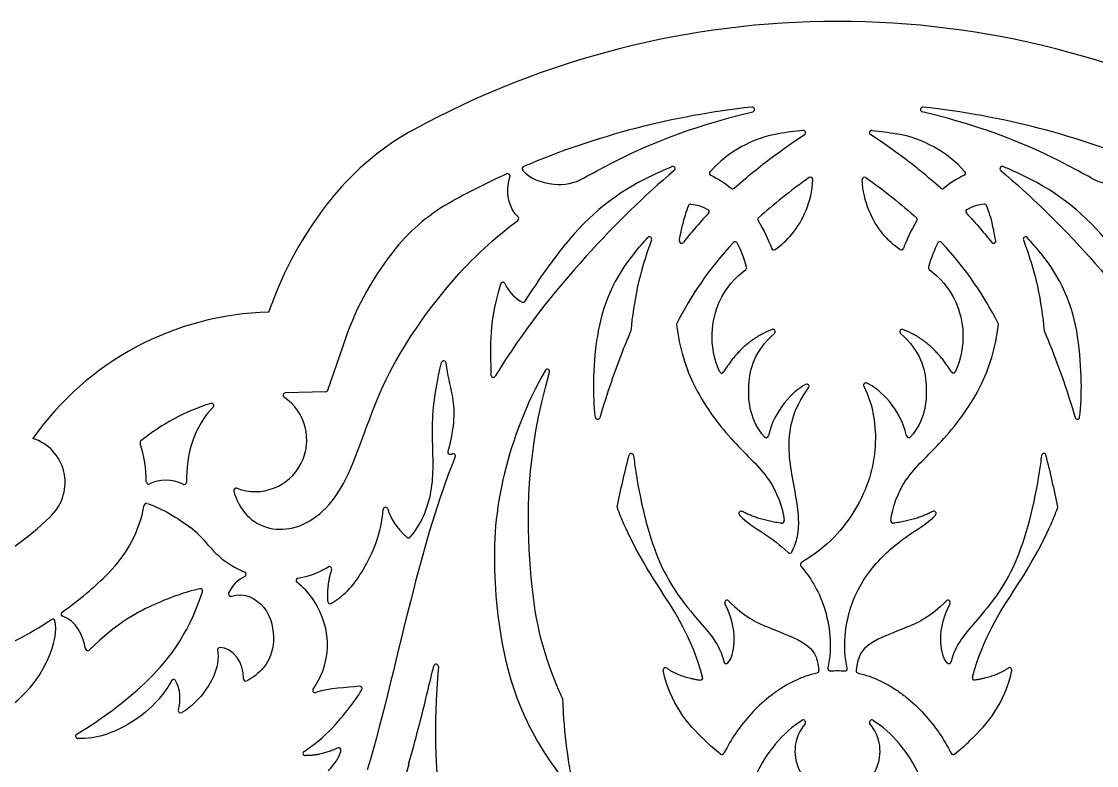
# Model space of a CAD drawing. Header units: millimetres. Extents: x -254 to 403, y -359 to 324.
# Drawn here: x -88.8 to 28.2, y -276.6 to -195.6 of the extents above; entities that cross this region are included whole.
import ezdxf

# ---------------------------------------------------------------- set-up
doc = ezdxf.new("R2010")
doc.units = ezdxf.units.MM
doc.header["$MEASUREMENT"] = 0
doc.layers.add('Layer 03', color=5, linetype='Continuous')

msp = doc.modelspace()

# ---------------------------------------------------------------- linework, layer by layer
at = {"layer": 'Layer 03'}
for p, q in [((-5.03, -208.92), (-3.59, -207.93)), ((5.03, -208.92), (3.59, -207.93)), ((-53.52, -230.13), (-55.46, -235.78)), ((-55.69, -235.94), (-60.07, -236.05))]:
    msp.add_line(p, q, dxfattribs=at)
for centre, radius, start, end in [((0, -291.76), 96.13, 90, 118.6156), ((0, -291.76), 96.13, 61.3844, 90), ((0, -291.76), 87.3, 96.119, 113.0281), ((-9.28, -205.21), 0.249, 283.6464, 96.119), ((9.28, -205.21), 0.249, 83.881, 256.3536), ((0, -291.76), 87.3, 66.9719, 83.881), ((-31.68, -233.7), 29.99, 118.6156, 140.841), ((-4.19, -220.67), 13.01, 99.9209, 138.0617), ((-3.73, -207.73), 0.249, 304.5235, 95.847), ((3.73, -207.73), 0.249, 84.153, 235.4765), ((4.19, -220.67), 13.01, 41.9383, 80.0791), ((-34.05, -211.65), 0.249, 113.0281, 218.922), ((-17.92, -211.65), 0.249, 310.3981, 113.1392), ((17.92, -211.65), 0.249, 66.8608, 229.6019), ((0, -291.76), 87.3, 114.3312, 118.6156), ((-35.86, -212.45), 0.249, 341.0261, 114.3312), ((-30.27, -207.96), 5.41, 263.8285, 299.2682), ((-8.96, -236.18), 26.3, 115.715, 141.5538), ((-13.68, -212.14), 0.249, 138.0617, 245.1818), ((-2.93, -212.83), 0.249, 357.2002, 124.9444), ((2.93, -212.83), 0.249, 55.0556, 182.7998), ((13.68, -212.14), 0.249, 294.8182, 41.9383), ((8.96, -236.18), 26.3, 38.4462, 64.285), ((30.27, -207.96), 5.41, 240.7318, 276.1715), ((-11.4, -213.59), 0.249, 230.2877, 311.9456), ((11.4, -213.59), 0.249, 228.0544, 309.7123), ((-23.34, -240.5), 40.75, 140.841, 161.0474), ((-31.68, -233.7), 21.15, 118.6156, 140.841), ((-4.19, -220.67), 13.01, 157.3454, 167.0841), ((-15.97, -215.75), 0.249, 84.68, 157.3454), ((-14.21, -216.32), 0.249, 316.4975, 60.1803), ((14.21, -216.32), 0.249, 119.8197, 223.5025), ((15.97, -215.75), 0.249, 22.6546, 95.32), ((4.19, -220.67), 13.01, 12.9159, 22.6546), ((-34.91, -217.07), 0.249, 306.7789, 49.9901), ((-8.41, -217.16), 0.249, 132.1489, 210.8676), ((8.41, -217.16), 0.249, 329.1324, 47.8511), ((-20.46, -219.3), 0.249, 339.0659, 138.3168), ((-16.96, -219.51), 0.249, 170.2724, 321.9066), ((-11.13, -219.84), 0.249, 26.9223, 137.0765), ((11.13, -219.84), 0.249, 42.9235, 153.0777), ((16.96, -219.51), 0.249, 218.0934, 9.7276), ((20.46, -219.3), 0.249, 41.6832, 200.9341), ((-23.34, -240.5), 31.91, 140.841, 161.0474), ((-7.95, -232.51), 18.35, 140.2712, 171.9157), ((-6.93, -220.25), 0.249, 200.959, 306.0624), ((6.93, -220.25), 0.249, 233.9376, 339.041), ((7.95, -232.51), 18.35, 8.0843, 39.7288), ((-10.13, -222.42), 0.249, 307.7267, 16.2448), ((10.13, -222.42), 0.249, 163.7552, 232.2733), ((-36.4, -224.25), 0.249, 22.4872, 164.1579), ((-34.19, -225.94), 0.249, 243.2831, 327.3412), ((-61.07, -259.56), 32.31, 91.4219, 144.925), ((-17.27, -228.59), 0.249, 152.8285, 187.3496), ((-7.02, -229.38), 0.249, 311.8718, 110.2515), ((7.02, -229.38), 0.249, 69.7485, 228.1282), ((17.27, -228.59), 0.249, 352.6504, 27.1715), ((-22.73, -229.26), 0.249, 336.3295, 354.7106), ((22.73, -229.26), 0.249, 185.2894, 203.6705), ((-42.83, -232.8), 0.249, 5.0493, 166.3823), ((-31.56, -233.71), 0.249, 343.9295, 149.7238), ((-12.6, -233.63), 0.249, 203.4513, 328.5569), ((12.6, -233.63), 0.249, 211.4431, 336.5487), ((-37.45, -234.1), 0.249, 177.6333, 328.9124), ((3.09, -235.21), 0.249, 64.8849, 206.4342), ((-60.06, -236.3), 0.249, 91.4219, 235.9209), ((-55.69, -235.69), 0.249, 271.4219, 341.0474), ((-3.35, -235.34), 0.249, 323.4834, 118.6494), ((-61.07, -259.56), 23.48, 107.5959, 128.7675), ((-68.09, -237.42), 0.249, 315.2233, 107.5959), ((-63.35, -241.16), 5.62, 249.3006, 55.9209), ((-26.09, -238.67), 0.249, 186.2251, 343.6156), ((26.09, -238.67), 0.249, 196.3844, 353.7749), ((-7.76, -240.64), 0.249, 222.2988, 346.3558), ((7.76, -240.64), 0.249, 193.6442, 317.7012), ((-89.05, -245.79), 5.03, 314.7236, 72.2657), ((-75.61, -241.45), 0.249, 128.7675, 197.9), ((-89.05, -245.79), 13.86, 0.2542, 17.9), ((-42.14, -242.49), 0.249, 164.4475, 290.5349), ((-41.81, -242.9), 0.249, 338.0522, 112.4589), ((-22.43, -242.89), 0.249, 7.2517, 165.4875), ((22.43, -242.89), 0.249, 14.5125, 172.7483), ((-74.93, -245.73), 0.249, 180.2542, 296.867), ((-71.06, -245.77), 0.249, 246.2133, 1.3664), ((-65.42, -246.65), 0.249, 69.3006, 193.7524), ((-89.05, -245.79), 13.86, 314.7236, 349.7678), ((-75.16, -248.3), 0.249, 70.6766, 169.7678), ((-49.16, -248.74), 0.249, 16.8884, 174.2671), ((-23.71, -248.5), 0.249, 168.8743, 200.9688), ((-10.48, -249.16), 0.249, 62.1904, 222.3123), ((10.48, -249.16), 0.249, 317.6877, 117.8096), ((23.71, -248.5), 0.249, 339.0312, 11.1257), ((-108.11, -226.54), 32.13, 284.9018, 314.7236), ((-6.04, -249.97), 0.249, 263.0965, 7.2508), ((6.04, -249.97), 0.249, 172.7492, 276.9035), ((-77.82, -260.29), 12.14, 39.1388, 52.4349), ((-46.66, -251.57), 0.249, 229.2722, 318.5648), ((-5.2, -253.24), 0.249, 226.7391, 331.4672), ((-3.79, -254.72), 0.249, 120.2155, 220.1336), ((-108.11, -226.54), 40.96, 305.4609, 314.7236), ((-64.58, -255.77), 0.249, 296.5899, 67.574), ((-55.27, -255.18), 0.249, 341.385, 121.022), ((-58.66, -256.45), 0.249, 99.8571, 233.0258), ((-69.31, -257.6), 0.249, 341.6039, 103.0866), ((-66, -257.91), 0.249, 156.1787, 286.9682), ((-55.21, -258.73), 0.249, 183.7917, 300.0055), ((-12.02, -258.83), 0.249, 44.1375, 205.806), ((12.02, -258.83), 0.249, 334.194, 135.8625), ((-108.11, -226.54), 40.96, 291.0703, 303.5017), ((-85.37, -260.9), 0.249, 16.2187, 123.5017), ((-84.21, -260.1), 0.249, 125.4609, 251.367), ((-81.54, -263.84), 0.249, 189.3179, 314.3367), ((-67.19, -263.99), 0.249, 90.7755, 190.9108), ((-12.11, -265.25), 0.249, 192.6168, 318.9825), ((12.11, -265.25), 0.249, 221.0175, 347.3832), ((-43.66, -265.8), 0.249, 355.0894, 166.3763), ((-18.71, -266.18), 0.249, 53.0502, 192.052), ((-2.28, -266.27), 0.249, 282.8168, 5.2825), ((-0.81, -266.05), 0.249, 167.739, 274.6554), ((0.81, -266.05), 0.249, 265.3446, 12.261), ((2.28, -266.27), 0.249, 174.7175, 257.1832), ((18.71, -266.18), 0.249, 347.948, 126.9498), ((-72.22, -267.46), 0.249, 31.5623, 153.9415), ((-64.37, -267.16), 0.249, 177.9496, 297.9653), ((-14.91, -267.04), 0.249, 260.9023, 15.555), ((14.91, -267.04), 0.249, 164.445, 279.0977), ((-56.84, -268.41), 0.249, 144.5903, 290.0517), ((-51.95, -268.21), 0.249, 328.1363, 96.7348), ((-30.12, -269.4), 0.249, 2.3866, 24.7039), ((-71.46, -270.61), 0.249, 164.9702, 300.1935), ((0, -275.04), 4.63, 139.7104, 270), ((-3.73, -271.88), 0.256, 319.7104, 122.2924), ((0, -275.04), 4.63, 270, 40.2896), ((3.73, -271.88), 0.256, 57.7076, 220.2896), ((-82.63, -273.38), 0.249, 121.4683, 267.1282), ((-54.26, -274.9), 0.249, 347.01, 114.248), ((-57.9, -275.26), 0.249, 122.8181, 268.5159), ((-12.58, -275.14), 0.249, 231.2797, 333.2853), ((12.58, -275.14), 0.249, 206.7147, 308.7203), ((-20.35, -283.91), 27.34, 164.1206, 190.5282)]:
    msp.add_arc(centre, radius, start, end, dxfattribs=at)
for points, knots in [([(-27.62, -212.68), (-26.68, -212.15), (-22.1, -209.7), (-16.51, -207.22), (-9.22, -205.46)], [548.813006, 548.813006, 548.813006, 548.813006, 551.524979, 561.422641, 561.422641, 561.422641, 561.422641]), ([(27.62, -212.68), (26.68, -212.15), (22.1, -209.7), (16.51, -207.22), (9.22, -205.46)], [548.813006, 548.813006, 548.813006, 548.813006, 551.524978, 561.422641, 561.422641, 561.422641, 561.422641]), ([(-11.23, -213.78), (-10.54, -213.15), (-8.54, -211.45), (-6.42, -209.88), (-5.03, -208.92)], [274.673617, 274.673617, 274.673617, 274.673617, 277.47725, 282.588141, 282.588141, 282.588141, 282.588141]), ([(11.23, -213.78), (10.54, -213.15), (8.54, -211.45), (6.42, -209.88), (5.03, -208.92)], [274.673617, 274.673617, 274.673617, 274.673617, 277.47725, 282.588141, 282.588141, 282.588141, 282.588141]), ([(-17.75, -211.84), (-21, -214.6), (-27.26, -220.63), (-34.28, -229.33), (-37.23, -234.22)], [748.175661, 748.175661, 748.175661, 748.175661, 762.503292, 777.174782, 777.174782, 777.174782, 777.174782]), ([(17.75, -211.84), (21, -214.6), (27.26, -220.63), (34.28, -229.33), (37.23, -234.22)], [748.175661, 748.175661, 748.175661, 748.175661, 762.503292, 777.174782, 777.174782, 777.174782, 777.174782]), ([(-6.78, -220.45), (-6.13, -219.97), (-4.27, -218.37), (-2.8, -215.27), (-2.68, -212.84)], [204.238732, 204.238732, 204.238732, 204.238732, 207.487885, 213.9171, 213.9171, 213.9171, 213.9171]), ([(6.78, -220.45), (6.13, -219.97), (4.27, -218.37), (2.8, -215.27), (2.68, -212.84)], [204.238732, 204.238732, 204.238732, 204.238732, 207.487885, 213.9171, 213.9171, 213.9171, 213.9171]), ([(-65.67, -246.71), (-65.44, -247.62), (-63.98, -250.41), (-59.24, -251.76), (-53.3, -247.19), (-50.08, -234.98), (-42.88, -224.55), (-38.14, -219.84), (-34.98, -217.44), (-34.76, -217.27)], [1621.316074, 1621.316074, 1621.316074, 1621.316074, 1625.894772, 1637.317925, 1648.741077, 1660.16423, 1671.587382, 1683.010535, 1683.865362, 1683.865362, 1683.865362, 1683.865362]), ([(-14.03, -216.5), (-14.55, -217.04), (-15.48, -218.08), (-16.37, -219.16), (-16.77, -219.67)], [127.208305, 127.208305, 127.208305, 127.208305, 129.48319, 131.415957, 131.415957, 131.415957, 131.415957]), ([(14.03, -216.5), (14.55, -217.04), (15.48, -218.08), (16.37, -219.16), (16.77, -219.67)], [127.208305, 127.208305, 127.208305, 127.208305, 129.48319, 131.415957, 131.415957, 131.415957, 131.415957]), ([(-17.21, -219.47), (-17.19, -219.37), (-17.09, -218.81), (-16.98, -218.24), (-16.87, -217.76)], [132.077586, 132.077586, 132.077586, 132.077586, 132.323062, 133.477418, 133.477418, 133.477418, 133.477418]), ([(17.21, -219.47), (17.19, -219.37), (17.09, -218.81), (16.98, -218.24), (16.87, -217.76)], [132.077586, 132.077586, 132.077586, 132.077586, 132.323062, 133.477418, 133.477418, 133.477418, 133.477418]), ([(-12.83, -233.73), (-14.09, -230.82), (-13.43, -225.9), (-11.09, -223.48), (-9.97, -222.62)], [1419.294082, 1419.294082, 1419.294082, 1419.294082, 1425.831124, 1431.184732, 1431.184732, 1431.184732, 1431.184732]), ([(9.97, -222.62), (11.09, -223.48), (13.43, -225.9), (14.09, -230.82), (12.83, -233.73)], [1802.828704, 1802.828704, 1802.828704, 1802.828704, 1808.182311, 1814.719354, 1814.719354, 1814.719354, 1814.719354]), ([(-37.7, -234.09), (-37.69, -233.98), (-37.63, -231.78), (-38.08, -229.22), (-36.64, -224.18)], [777.834861, 777.834861, 777.834861, 777.834861, 778.208741, 785.223117, 785.223117, 785.223117, 785.223117]), ([(-17.51, -228.62), (-17.2, -231.09), (-15.79, -235.82), (-11.19, -241.74), (-7.2, -245.12), (-5.97, -248.48), (-5.79, -249.94)], [1439.669074, 1439.669074, 1439.669074, 1439.669074, 1446.911743, 1454.768913, 1462.626084, 1469.953929, 1469.953929, 1469.953929, 1469.953929]), ([(5.79, -249.94), (5.97, -248.48), (7.2, -245.12), (11.19, -241.74), (15.79, -235.82), (17.2, -231.09), (17.51, -228.62)], [1908.712196, 1908.712196, 1908.712196, 1908.712196, 1916.040041, 1923.897212, 1931.754383, 1938.997052, 1938.997052, 1938.997052, 1938.997052]), ([(-22.5, -229.36), (-22.72, -229.87), (-23.16, -230.9), (-23.66, -232.21), (-24.15, -233.51), (-24.88, -235.59), (-25.47, -237.42), (-25.86, -238.74)], [434.418854, 434.418854, 434.418854, 434.418854, 436.097606, 437.796149, 438.636481, 440.284673, 444.432771, 444.432771, 444.432771, 444.432771]), ([(-7.95, -240.81), (-9.47, -239.13), (-10, -235.19), (-9.08, -231.57), (-6.85, -229.57)], [1512.65071, 1512.65071, 1512.65071, 1512.65071, 1519.617697, 1526.223884, 1526.223884, 1526.223884, 1526.223884]), ([(6.85, -229.57), (9.08, -231.57), (10, -235.19), (9.47, -239.13), (7.95, -240.81)], [1823.558012, 1823.558012, 1823.558012, 1823.558012, 1830.164199, 1837.131186, 1837.131186, 1837.131186, 1837.131186]), ([(22.5, -229.36), (22.72, -229.87), (23.16, -230.9), (23.66, -232.21), (24.15, -233.51), (24.88, -235.59), (25.47, -237.42), (25.86, -238.74)], [434.418854, 434.418854, 434.418854, 434.418854, 436.097606, 437.796149, 438.636481, 440.284673, 444.432771, 444.432771, 444.432771, 444.432771]), ([(-46.47, -251.73), (-45.32, -250.43), (-43.74, -246.65), (-44.14, -241.45), (-44.03, -236.68), (-43.08, -232.74)], [1660.687256, 1660.687256, 1660.687256, 1660.687256, 1667.719807, 1675.080564, 1681.529191, 1681.529191, 1681.529191, 1681.529191]), ([(-42.59, -232.78), (-42.46, -234.16), (-41.7, -236.43), (-41.59, -239.58), (-42.38, -242.42)], [1682.233139, 1682.233139, 1682.233139, 1682.233139, 1686.668537, 1692.518858, 1692.518858, 1692.518858, 1692.518858]), ([(-31.78, -233.58), (-33.88, -237.19), (-37.03, -245.86), (-37.66, -255.7), (-36.04, -267.76), (-32.39, -274.77), (-29.8, -278.14), (-29.21, -278.9)], [953.594856, 953.594856, 953.594856, 953.594856, 963.194583, 974.249791, 985.305, 996.360208, 999.710674, 999.710674, 999.710674, 999.710674]), ([(-29.9, -269.3), (-30.11, -268.85), (-32.07, -264.33), (-33.73, -257.54), (-33.91, -242.76), (-31.32, -233.78)], [923.191537, 923.191537, 923.191537, 923.191537, 924.774818, 939.272088, 952.871442, 952.871442, 952.871442, 952.871442]), ([(-4.37, -251.66), (-4.11, -250.39), (-4.46, -246.9), (-5.69, -242.31), (-4.9, -237.85), (-3.15, -235.49)], [1486.628001, 1486.628001, 1486.628001, 1486.628001, 1490.796914, 1497.893446, 1504.326741, 1504.326741, 1504.326741, 1504.326741]), ([(2.87, -235.32), (3.92, -237.45), (4.55, -242.12), (2.74, -248.32), (-1.07, -252.84), (-3.92, -254.5)], [1845.839011, 1845.839011, 1845.839011, 1845.839011, 1853.347308, 1861.526184, 1868.495133, 1868.495133, 1868.495133, 1868.495133]), ([(-67.92, -237.6), (-68.92, -238.6), (-70.42, -241.17), (-70.85, -244.27), (-70.81, -245.76)], [411.919075, 411.919075, 411.919075, 411.919075, 417.024284, 421.987842, 421.987842, 421.987842, 421.987842]), ([(-41.58, -242.99), (-43.46, -247.66), (-46.84, -259.36), (-49.32, -270.95), (-51.15, -277.05)], [1693.864009, 1693.864009, 1693.864009, 1693.864009, 1706.648406, 1724.355523, 1724.355523, 1724.355523, 1724.355523]), ([(-22.19, -242.86), (-22.11, -243.46), (-21.49, -247.88), (-19.59, -255.38), (-15.2, -260.82), (-12.76, -263.46), (-12.35, -265.3)], [1300.815917, 1300.815917, 1300.815917, 1300.815917, 1302.38378, 1312.645355, 1322.90693, 1332.44791, 1332.44791, 1332.44791, 1332.44791]), ([(22.19, -242.86), (22.11, -243.46), (21.49, -247.88), (19.59, -255.38), (15.2, -260.82), (12.76, -263.46), (12.35, -265.3)], [1300.815917, 1300.815917, 1300.815917, 1300.815917, 1302.383779, 1312.645355, 1322.90693, 1332.44791, 1332.44791, 1332.44791, 1332.44791]), ([(-55.08, -258.95), (-53.23, -257.88), (-51.24, -255.02), (-49.68, -251.42), (-49.41, -248.71)], [1642.841568, 1642.841568, 1642.841568, 1642.841568, 1649.928687, 1655.953742, 1655.953742, 1655.953742, 1655.953742]), ([(-14.67, -266.98), (-15.91, -262.51), (-19.43, -257.31), (-22.31, -252.57), (-23.71, -249.19), (-23.94, -248.59)], [1271.632583, 1271.632583, 1271.632583, 1271.632583, 1282.834667, 1294.341443, 1296.696716, 1296.696716, 1296.696716, 1296.696716]), ([(14.67, -266.98), (15.91, -262.51), (19.43, -257.31), (22.31, -252.57), (23.71, -249.19), (23.94, -248.59)], [1271.632583, 1271.632583, 1271.632583, 1271.632583, 1282.834667, 1294.341443, 1296.696716, 1296.696716, 1296.696716, 1296.696716]), ([(-10.66, -249.33), (-9.92, -250.15), (-8, -251.27), (-6.23, -252.6), (-5.37, -253.42)], [1475.675072, 1475.675072, 1475.675072, 1475.675072, 1479.976492, 1484.293623, 1484.293623, 1484.293623, 1484.293623]), ([(1.05, -265.99), (0.54, -263.66), (1.15, -258.61), (4.43, -254.01), (7.66, -251.47), (9.92, -250.15), (10.66, -249.33)], [1881.740271, 1881.740271, 1881.740271, 1881.740271, 1886.99137, 1892.840501, 1898.689633, 1902.991053, 1902.991053, 1902.991053, 1902.991053]), ([(-68.41, -252.63), (-68.06, -253.06), (-66.89, -254.27), (-65.49, -255.13), (-64.48, -255.54)], [1580.24919, 1580.24919, 1580.24919, 1580.24919, 1582.428432, 1586.93527, 1586.93527, 1586.93527, 1586.93527]), ([(-3.98, -254.88), (-3, -256.05), (-1.11, -258.98), (-0.54, -263.66), (-1.05, -265.99)], [1868.931108, 1868.931108, 1868.931108, 1868.931108, 1873.978543, 1879.229645, 1879.229645, 1879.229645, 1879.229645]), ([(-58.7, -256.21), (-57.79, -256.05), (-56.67, -255.69), (-55.59, -255.09), (-55.39, -254.97)], [1766.898762, 1766.898762, 1766.898762, 1766.898762, 1770.528167, 1771.336877, 1771.336877, 1771.336877, 1771.336877]), ([(-57.04, -268.27), (-56.62, -267.68), (-55.61, -265.81), (-55.22, -262.11), (-56.81, -258.52), (-58.12, -257.17), (-58.81, -256.65)], [1752.125099, 1752.125099, 1752.125099, 1752.125099, 1754.647755, 1758.746362, 1762.844969, 1766.317704, 1766.317704, 1766.317704, 1766.317704]), ([(-82.76, -273.17), (-79.86, -271.39), (-75.2, -268.01), (-70.72, -262.64), (-69.07, -257.68)], [1515.6806, 1515.6806, 1515.6806, 1515.6806, 1526.26289, 1537.299137, 1537.299137, 1537.299137, 1537.299137]), ([(-69.36, -257.35), (-70.97, -257.73), (-73.96, -258.77), (-78.22, -260.94), (-81.37, -264.01)], [1537.829206, 1537.829206, 1537.829206, 1537.829206, 1544.728476, 1551.964033, 1551.964033, 1551.964033, 1551.964033]), ([(-65.93, -258.15), (-64.51, -257.72), (-61.75, -259.21), (-61.08, -263.24), (-62.04, -265.88), (-63.68, -267.08), (-64.25, -267.38)], [1590.028262, 1590.028262, 1590.028262, 1590.028262, 1593.494049, 1597.356612, 1601.219174, 1604.295924, 1604.295924, 1604.295924, 1604.295924]), ([(-11.92, -265.41), (-11.51, -264.94), (-11.09, -263.57), (-11.3, -260.9), (-12.24, -258.94)], [1332.999284, 1332.999284, 1332.999284, 1332.999284, 1337.238889, 1341.182194, 1341.182194, 1341.182194, 1341.182194]), ([(-11.84, -258.66), (-10.13, -260.42), (-7.18, -261.76), (-3.21, -263.15), (-2.18, -264.64), (-2.03, -266.25)], [1341.887606, 1341.887606, 1341.887606, 1341.887606, 1345.709419, 1350.718448, 1355.034504, 1355.034504, 1355.034504, 1355.034504]), ([(11.84, -258.66), (10.13, -260.42), (7.18, -261.76), (3.21, -263.15), (2.18, -264.64), (2.03, -266.25)], [1341.887606, 1341.887606, 1341.887606, 1341.887606, 1345.70942, 1350.718449, 1355.034504, 1355.034504, 1355.034504, 1355.034504]), ([(11.92, -265.41), (11.51, -264.94), (11.09, -263.57), (11.3, -260.9), (12.24, -258.94)], [1332.999284, 1332.999284, 1332.999284, 1332.999284, 1337.238889, 1341.182194, 1341.182194, 1341.182194, 1341.182194]), ([(-67.44, -264.03), (-67.14, -265.58), (-68.53, -268.47), (-70.26, -270.2), (-71.33, -270.82)], [1610.770627, 1610.770627, 1610.770627, 1610.770627, 1615.263388, 1619.323475, 1619.323475, 1619.323475, 1619.323475]), ([(-46.65, -276.43), (-46.27, -275.12), (-45.56, -272.47), (-44.67, -268.9), (-44.13, -266.65), (-43.91, -265.74)], [1113.752431, 1113.752431, 1113.752431, 1113.752431, 1117.843494, 1122.024009, 1124.834099, 1124.834099, 1124.834099, 1124.834099]), ([(-43.42, -265.82), (-44.01, -272.72), (-43.34, -281.84), (-41.24, -289.97), (-36.43, -298.93), (-32.46, -302.03)], [1032.768776, 1032.768776, 1032.768776, 1032.768776, 1045.552162, 1060.416678, 1074.336084, 1074.336084, 1074.336084, 1074.336084]), ([(-12.73, -275.33), (-13.3, -274.88), (-15.72, -272.78), (-18.2, -269.8), (-18.96, -266.24)], [1369.684522, 1369.684522, 1369.684522, 1369.684522, 1371.967948, 1379.353169, 1379.353169, 1379.353169, 1379.353169]), ([(-2.23, -266.52), (-2.43, -266.56), (-3.06, -266.73), (-4.1, -267.09), (-5.3, -267.67), (-6.42, -268.36), (-7.84, -269.4), (-9.45, -270.92), (-11.08, -272.98), (-11.97, -274.49), (-12.35, -275.25)], [1355.394328, 1355.394328, 1355.394328, 1355.394328, 1356.019576, 1357.36843, 1358.6988, 1360.019258, 1361.337494, 1363.987191, 1366.673264, 1369.239438, 1369.239438, 1369.239438, 1369.239438]), ([(2.23, -266.52), (2.43, -266.56), (3.06, -266.73), (4.1, -267.09), (5.3, -267.67), (6.42, -268.36), (7.84, -269.4), (9.45, -270.92), (11.08, -272.98), (11.97, -274.49), (12.35, -275.25)], [1355.394328, 1355.394328, 1355.394328, 1355.394328, 1356.019576, 1357.36843, 1358.6988, 1360.019258, 1361.337494, 1363.987191, 1366.673264, 1369.239438, 1369.239438, 1369.239438, 1369.239438]), ([(12.73, -275.33), (13.3, -274.88), (15.72, -272.78), (18.2, -269.8), (18.96, -266.24)], [1369.684522, 1369.684522, 1369.684522, 1369.684522, 1371.967949, 1379.353169, 1379.353169, 1379.353169, 1379.353169]), ([(-72.44, -267.35), (-72.74, -267.94), (-73.82, -269.53), (-76.57, -272.08), (-80.55, -273.74), (-82.65, -273.63)], [1502.339985, 1502.339985, 1502.339985, 1502.339985, 1506.171464, 1510.85607, 1515.045039, 1515.045039, 1515.045039, 1515.045039]), ([(-58.03, -275.05), (-56.45, -274.02), (-54.61, -272.25), (-52.64, -269.8), (-51.74, -268.34)], [1736.46002, 1736.46002, 1736.46002, 1736.46002, 1741.180522, 1745.99545, 1745.99545, 1745.99545, 1745.99545]), ([(-28.77, -278.7), (-28.79, -278.6), (-28.97, -277.7), (-29.43, -275.11), (-29.74, -272.1), (-29.85, -269.89), (-29.87, -269.39)], [1000.38178, 1000.38178, 1000.38178, 1000.38178, 1000.692973, 1003.152785, 1008.295262, 1009.800464, 1009.800464, 1009.800464, 1009.800464])]:
    msp.add_open_spline(points, degree=3, knots=knots, dxfattribs=at)
for points, degree in [([(-3.76, -207.48), (-4.68, -207.58), (-5.57, -207.7), (-6.43, -207.85)], 3), ([(3.76, -207.48), (4.68, -207.58), (5.57, -207.7), (6.43, -207.85)], 3), ([(-20.37, -212.49), (-19.61, -212.12), (-18.83, -211.77), (-18.01, -211.42)], 3), ([(20.37, -212.49), (19.61, -212.12), (18.83, -211.77), (18.01, -211.42)], 3), ([(-34.75, -216.88), (-35.64, -216.13), (-36.22, -214.26), (-35.63, -212.53)], 3), ([(-34.25, -211.81), (-33.53, -212.69), (-32.29, -213.18), (-30.85, -213.34)], 3), ([(-13.79, -212.37), (-12.96, -212.75), (-12.22, -213.23), (-11.56, -213.78)], 3), ([(-3.08, -212.62), (-5.16, -214.08), (-6.98, -215.53), (-8.58, -216.98)], 3), ([(3.08, -212.62), (5.16, -214.08), (6.98, -215.53), (8.58, -216.98)], 3), ([(13.79, -212.37), (12.96, -212.75), (12.22, -213.23), (11.56, -213.78)], 3), ([(-15.94, -215.5), (-15.33, -215.56), (-14.71, -215.75), (-14.08, -216.11)], 3), ([(15.94, -215.5), (15.33, -215.56), (14.71, -215.75), (14.08, -216.11)], 3), ([(-8.63, -217.29), (-8.01, -218.33), (-7.53, -219.38), (-7.16, -220.34)], 3), ([(8.63, -217.29), (8.01, -218.33), (7.53, -219.38), (7.16, -220.34)], 3), ([(-33.98, -226.07), (-32.37, -223.56), (-30.88, -221.5), (-29.56, -219.83)], 3), ([(-20.22, -219.38), (-21.56, -222.89), (-22.19, -226.17), (-22.48, -229.28)], 3), ([(-22.06, -220.79), (-21.6, -220.23), (-21.13, -219.68), (-20.64, -219.13)], 3), ([(-11.31, -219.67), (-14.02, -222.58), (-15.96, -225.51), (-17.49, -228.48)], 3), ([(-9.89, -222.35), (-10.19, -221.32), (-10.53, -220.46), (-10.9, -219.72)], 3), ([(10.9, -219.72), (10.53, -220.46), (10.19, -221.32), (9.89, -222.35)], 3), ([(17.49, -228.48), (15.96, -225.51), (14.02, -222.58), (11.31, -219.67)], 3), ([(20.22, -219.38), (21.56, -222.89), (22.19, -226.17), (22.48, -229.28)], 3), ([(22.06, -220.79), (21.6, -220.23), (21.13, -219.68), (20.64, -219.13)], 3), ([(-36.17, -224.15), (-35.77, -225.13), (-34.95, -225.84), (-34.3, -226.16)], 3), ([(-7.1, -229.15), (-10.28, -230.32), (-12.39, -233.76)], 2), ([(12.39, -233.76), (10.28, -230.32), (7.1, -229.15)], 2), ([(-26.34, -238.7), (-26.6, -236.3), (-26.63, -233.56), (-26.12, -229.93)], 3), ([(26.34, -238.7), (26.6, -236.3), (26.63, -233.56), (26.12, -229.93)], 3), ([(7.52, -240.7), (6.79, -237.7), (4.72, -235.7), (3.2, -234.98)], 3), ([(-3.47, -235.12), (-4.96, -235.94), (-6.83, -237.87), (-7.52, -240.7)], 3), ([(-42.05, -242.72), (-42, -242.7), (-41.96, -242.68), (-41.91, -242.67)], 3), ([(-23.95, -248.45), (-23.59, -246.59), (-23.16, -244.71), (-22.68, -242.83)], 3), ([(23.95, -248.45), (23.59, -246.59), (23.16, -244.71), (22.68, -242.83)], 3), ([(-71.16, -245.99), (-72.47, -245.41), (-73.72, -245.39), (-74.82, -245.95)], 3), ([(-75.07, -248.06), (-73.41, -248.64), (-71.76, -249.64), (-70.42, -250.67)], 3), ([(-48.92, -248.66), (-48.62, -249.67), (-48.04, -250.71), (-46.82, -251.76)], 3), ([(-6.07, -250.22), (-8.51, -249.92), (-10.36, -248.94)], 2), ([(10.36, -248.94), (8.51, -249.92), (6.07, -250.22)], 2), ([(-4.98, -253.35), (-4.68, -252.8), (-4.48, -252.23), (-4.37, -251.66)], 3), ([(-64.46, -256), (-65.19, -256.36), (-65.84, -256.93), (-66.23, -257.81)], 3), ([(-55.03, -255.26), (-55.58, -256.9), (-55.46, -258.75)], 2), ([(-81.79, -263.88), (-82.03, -262.44), (-82.86, -260.82), (-84.28, -260.34)], 3), ([(-90.56, -270.57), (-86.19, -267.57), (-84.58, -262.71), (-85.13, -260.83)], 3), ([(-64.62, -267.15), (-64.55, -265.42), (-65.74, -263.72), (-67.2, -263.74)], 3), ([(-18.57, -265.98), (-17.34, -266.91), (-14.95, -267.29)], 2), ([(-0.78, -266.29), (-0.52, -266.27), (-0.26, -266.26), (0, -266.26)], 3), ([(0, -266.26), (0.26, -266.26), (0.52, -266.27), (0.78, -266.29)], 3), ([(18.57, -265.98), (17.34, -266.91), (14.95, -267.29)], 2), ([(-71.7, -270.54), (-71.43, -269.55), (-71.44, -268.25), (-72.01, -267.33)], 3), ([(-51.98, -267.96), (-53.46, -268.14), (-55.28, -268.11), (-56.75, -268.65)], 3), ([(-3.86, -271.67), (-5.91, -272.96), (-7.77, -275.15), (-8.92, -277.69)], 3), ([(8.92, -277.69), (7.77, -275.15), (5.91, -272.96), (3.86, -271.67)], 3), ([(-54.36, -274.67), (-56.29, -275.55), (-57.9, -275.5)], 2), ([(-55.37, -277.15), (-54.23, -275.91), (-54.01, -274.96)], 2)]:
    msp.add_open_spline(points, degree=degree, dxfattribs=at)

doc.saveas('drawing.dxf')
